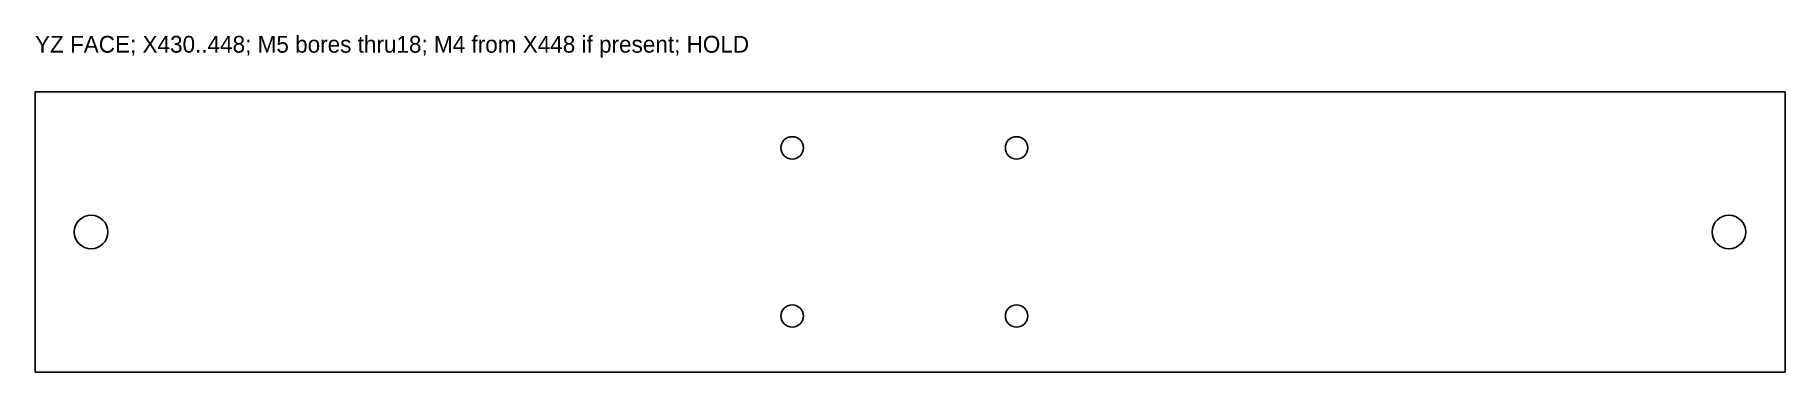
# Model space of a CAD drawing. Header units: millimetres. Extents: x 0 to 312, y 0 to 60.
import ezdxf

# ---------------------------------------------------------------- set-up
doc = ezdxf.new("R2010")
doc.units = ezdxf.units.MM
for name, color, linetype in [('CUT_OUTER', 7, 'Continuous'), ('DRILL_THRU', 7, 'Continuous'), ('INFO_NO_CUT', 7, 'Continuous'), ('THREAD_M4_BLIND10', 7, 'Continuous')]:
    doc.layers.add(name, color=color, linetype=linetype)

msp = doc.modelspace()

# ---------------------------------------------------------------- linework, layer by layer
at = {"layer": 'CUT_OUTER'}
msp.add_lwpolyline([(0, 0), (312, 0), (312, 50), (0, 50)], close=True, dxfattribs=at)
at = {"layer": 'DRILL_THRU'}
for centre in [(10, 25), (302, 25)]:
    msp.add_circle(centre, 3, dxfattribs=at)
at = {"layer": 'THREAD_M4_BLIND10'}
for centre in [(135, 40), (175, 40), (135, 10), (175, 10)]:
    msp.add_circle(centre, 2, dxfattribs=at)

# ---------------------------------------------------------------- texts
at = {"layer": 'INFO_NO_CUT'}
msp.add_text('YZ FACE; X430..448; M5 bores thru18; M4 from X448 if present; HOLD', height=3, dxfattribs=at).set_placement((0, 57))

doc.saveas('drawing.dxf')
